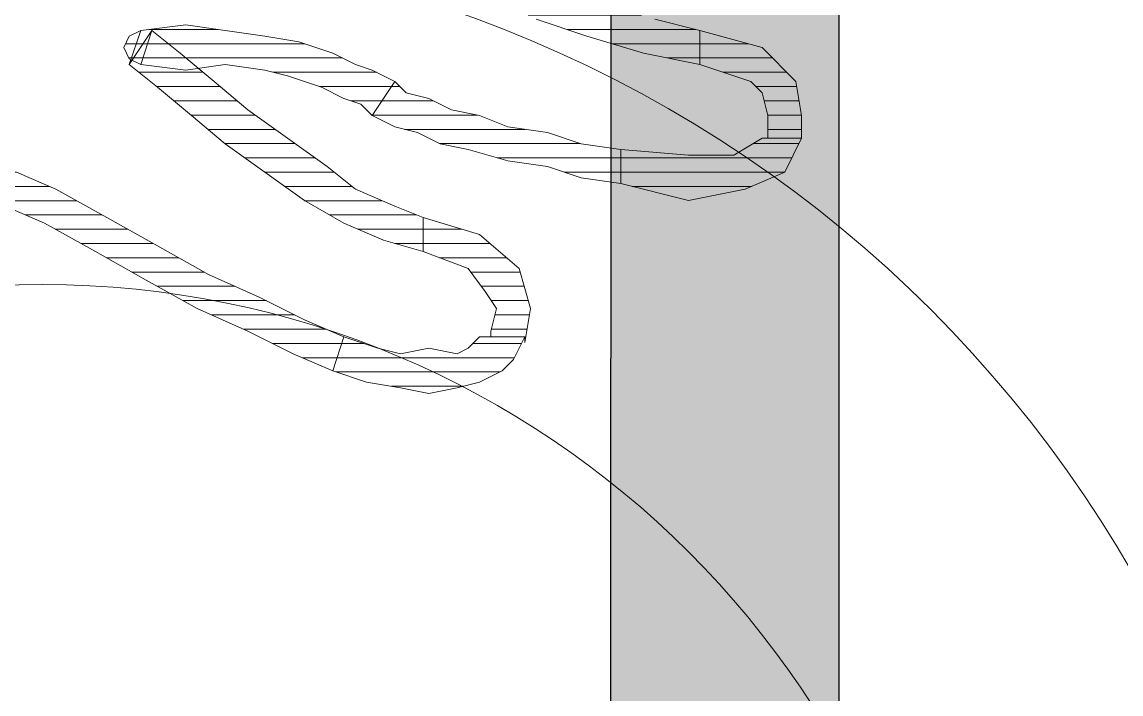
# Model space of a CAD drawing. Header units: centimetres. Extents: x 54005 to 61405, y 90310 to 94744.
# Drawn here: x 56541.79 to 56551.42, y 93162.02 to 93167.91 of the extents above; entities that cross this region are included whole.
import ezdxf

# ---------------------------------------------------------------- set-up
doc = ezdxf.new("R2010")
doc.units = ezdxf.units.CM
doc.header["$LTSCALE"] = 25
doc.layers.get('0').update_dxf_attribs({"lineweight": 0})
doc.layers.add('OC-Mutfak_Ekipman', color=252, linetype='Continuous')
pattern_1 = [(360, (-5108.51305, -673.59423), (1e-16, 0.125), [25])]

# ---------------------------------------------------------------- blocks, each defined once
blk = doc.blocks.new('ekmek')
at = {"layer": 'OC-Mutfak_Ekipman'}
h = blk.add_hatch(color=256, dxfattribs=at)
h.dxf.hatch_style = 1
h.paths.add_polyline_path([(2328.8539, 3788.5576, 0.41423), (2327.854, 3789.5577, 0.414197), (2326.8539, 3788.5579), (2326.8423, 3692.8679, 0.41423), (2327.8423, 3691.8677, 0.414197), (2328.8423, 3692.8676)])
h.paths.add_polyline_path([(2336.8539, 3788.5571, 0.41423), (2335.854, 3789.5572, 0.414197), (2334.8539, 3788.5573), (2334.8423, 3692.8673, 0.41423), (2335.8423, 3691.8672, 0.414197), (2336.8423, 3692.8671)])
h.paths.add_polyline_path([(2344.8539, 3788.5566, 0.41423), (2343.854, 3789.5567, 0.414197), (2342.8539, 3788.5568), (2342.8423, 3692.8668, 0.41423), (2343.8423, 3691.8667, 0.414197), (2344.8423, 3692.8666)])
h.paths.add_polyline_path([(2350.8423, 3692.8663, 0.41423), (2351.8423, 3691.8662, 0.414197), (2352.8423, 3692.8661), (2352.8539, 3788.5561, 0.41423), (2351.854, 3789.5562, 0.414197), (2350.8539, 3788.5563)])
h.paths.add_polyline_path([(2360.8539, 3788.5555, 0.41423), (2359.854, 3789.5557, 0.414197), (2358.8539, 3788.5558), (2358.8423, 3692.8658, 0.41423), (2359.8423, 3691.8657, 0.414197), (2360.8423, 3692.8655)])
for p, q in [((2342.8539, 3788.5568), (2342.8423, 3692.8668)), ((2344.8423, 3692.8666), (2344.8539, 3788.5566))]:
    blk.add_line(p, q, dxfattribs=at)
blk = doc.blocks.new('by')
at = {"ltscale": 30}
h = blk.add_hatch(dxfattribs=at)
h.set_pattern_fill('DC_LINES', color=256, scale=0.1, style=0)
h.set_pattern_definition(pattern_1)
edge = h.paths.add_edge_path(flags=0)
edge.add_line((6369.5359, 2206.3277), (6369.239, 2206.4271))
edge.add_line((6369.239, 2206.4271), (6369.0407, 2206.4767))
edge.add_line((6369.0407, 2206.4767), (6368.7937, 2206.4271))
edge.add_line((6368.7937, 2206.4271), (6368.5456, 2206.4767))
edge.add_line((6368.5456, 2206.4767), (6368.447, 2206.4271))
edge.add_line((6368.447, 2206.4271), (6368.3484, 2206.3277))
edge.add_line((6368.3484, 2206.3277), (6368.2488, 2206.3277))
edge.add_line((6368.2488, 2206.3277), (6367.9519, 2206.3277))
edge.add_line((6367.9519, 2206.3277), (6368.0515, 2206.5264))
edge.add_line((6368.0515, 2206.5264), (6368.1501, 2206.6258))
edge.add_line((6368.1501, 2206.6258), (6368.3484, 2206.7251))
edge.add_line((6368.3484, 2206.7251), (6368.5456, 2206.7747))
edge.add_line((6368.5456, 2206.7747), (6368.7937, 2206.8244))
edge.add_line((6368.7937, 2206.8244), (6369.0407, 2206.7747))
edge.add_line((6369.0407, 2206.7747), (6369.3376, 2206.7251))
edge.add_line((6369.3376, 2206.7251), (6369.6345, 2206.6258))
h = blk.add_hatch(dxfattribs=at)
h.set_pattern_fill('DC_LINES', color=256, scale=0.1, style=0)
h.set_pattern_definition(pattern_1)
edge = h.paths.add_edge_path(flags=0)
edge.add_line((6369.5359, 2206.3277), (6369.239, 2206.4271))
edge.add_line((6369.239, 2206.4271), (6369.0407, 2206.4767))
edge.add_line((6369.0407, 2206.4767), (6368.7937, 2206.4271))
edge.add_line((6368.7937, 2206.4271), (6368.5456, 2206.4767))
edge.add_line((6368.5456, 2206.4767), (6368.447, 2206.4271))
edge.add_line((6368.447, 2206.4271), (6368.3484, 2206.3277))
edge.add_line((6368.3484, 2206.3277), (6368.2488, 2206.3277))
edge.add_line((6368.2488, 2206.3277), (6367.9519, 2206.3277))
edge.add_line((6367.9519, 2206.3277), (6368.0515, 2206.5264))
edge.add_line((6368.0515, 2206.5264), (6368.1501, 2206.6258))
edge.add_line((6368.1501, 2206.6258), (6368.3484, 2206.7251))
edge.add_line((6368.3484, 2206.7251), (6368.5456, 2206.7747))
edge.add_line((6368.5456, 2206.7747), (6368.7937, 2206.8244))
edge.add_line((6368.7937, 2206.8244), (6369.0407, 2206.7747))
edge.add_line((6369.0407, 2206.7747), (6369.3376, 2206.7251))
edge.add_line((6369.3376, 2206.7251), (6369.6345, 2206.6258))
h = blk.add_hatch(dxfattribs=at)
h.set_pattern_fill('DC_LINES', color=256, scale=0.1, style=0)
h.set_pattern_definition(pattern_1)
edge = h.paths.add_edge_path(flags=0)
edge.add_line((6372.6521, 2204.7381), (6372.405, 2204.8872))
edge.add_line((6372.405, 2204.8872), (6372.0583, 2205.0362))
edge.add_line((6372.0583, 2205.0362), (6371.613, 2205.2845))
edge.add_line((6371.613, 2205.2845), (6371.1677, 2205.5329))
edge.add_line((6371.1677, 2205.5329), (6370.7234, 2205.7813))
edge.add_line((6370.7234, 2205.7813), (6370.278, 2205.98))
edge.add_line((6370.278, 2205.98), (6369.8816, 2206.1787))
edge.add_line((6369.8816, 2206.1787), (6369.5359, 2206.3277))
edge.add_line((6369.5359, 2206.3277), (6369.6345, 2206.6258))
edge.add_line((6369.6345, 2206.6258), (6369.9812, 2206.4767))
edge.add_line((6369.9812, 2206.4767), (6370.3767, 2206.278))
edge.add_line((6370.3767, 2206.278), (6370.822, 2206.0793))
edge.add_line((6370.822, 2206.0793), (6371.2673, 2205.831))
edge.add_line((6371.2673, 2205.831), (6371.7126, 2205.5826))
edge.add_line((6371.7126, 2205.5826), (6372.1579, 2205.3342))
edge.add_line((6372.1579, 2205.3342), (6372.5036, 2205.1852))
edge.add_line((6372.5036, 2205.1852), (6372.7517, 2205.0362))
h = blk.add_hatch(dxfattribs=at)
h.set_pattern_fill('DC_LINES', color=256, scale=0.1, style=0)
h.set_pattern_definition(pattern_1)
edge = h.paths.add_edge_path(flags=0)
edge.add_line((6372.6521, 2204.7381), (6372.405, 2204.8872))
edge.add_line((6372.405, 2204.8872), (6372.0583, 2205.0362))
edge.add_line((6372.0583, 2205.0362), (6371.613, 2205.2845))
edge.add_line((6371.613, 2205.2845), (6371.1677, 2205.5329))
edge.add_line((6371.1677, 2205.5329), (6370.7234, 2205.7813))
edge.add_line((6370.7234, 2205.7813), (6370.278, 2205.98))
edge.add_line((6370.278, 2205.98), (6369.8816, 2206.1787))
edge.add_line((6369.8816, 2206.1787), (6369.5359, 2206.3277))
edge.add_line((6369.5359, 2206.3277), (6369.6345, 2206.6258))
edge.add_line((6369.6345, 2206.6258), (6369.9812, 2206.4767))
edge.add_line((6369.9812, 2206.4767), (6370.3767, 2206.278))
edge.add_line((6370.3767, 2206.278), (6370.822, 2206.0793))
edge.add_line((6370.822, 2206.0793), (6371.2673, 2205.831))
edge.add_line((6371.2673, 2205.831), (6371.7126, 2205.5826))
edge.add_line((6371.7126, 2205.5826), (6372.1579, 2205.3342))
edge.add_line((6372.1579, 2205.3342), (6372.5036, 2205.1852))
edge.add_line((6372.5036, 2205.1852), (6372.7517, 2205.0362))
h = blk.add_hatch(dxfattribs=at)
h.set_pattern_fill('DC_LINES', color=256, scale=0.1, style=0)
h.set_pattern_definition(pattern_1)
edge = h.paths.add_edge_path(flags=0)
edge.add_line((6368.2488, 2206.3277), (6368.2488, 2206.278))
edge.add_line((6368.2488, 2206.278), (6368.1999, 2206.0793))
edge.add_line((6368.1999, 2206.0793), (6368.2986, 2205.9303))
edge.add_line((6368.2986, 2205.9303), (6368.447, 2205.7316))
edge.add_line((6368.447, 2205.7316), (6368.8425, 2205.5826))
edge.add_line((6368.8425, 2205.5826), (6368.8425, 2205.2845))
edge.add_line((6368.8425, 2205.2845), (6368.3484, 2205.4336))
edge.add_line((6368.3484, 2205.4336), (6368.0017, 2205.7316))
edge.add_line((6368.0017, 2205.7316), (6367.903, 2206.0793))
edge.add_line((6367.903, 2206.0793), (6367.9519, 2206.3774))
edge.add_line((6367.9519, 2206.3774), (6367.9519, 2206.3277))
h = blk.add_hatch(dxfattribs=at)
h.set_pattern_fill('DC_LINES', color=256, scale=0.1, style=0)
h.set_pattern_definition(pattern_1)
edge = h.paths.add_edge_path(flags=0)
edge.add_line((6368.2488, 2206.3277), (6368.2488, 2206.278))
edge.add_line((6368.2488, 2206.278), (6368.1999, 2206.0793))
edge.add_line((6368.1999, 2206.0793), (6368.2986, 2205.9303))
edge.add_line((6368.2986, 2205.9303), (6368.447, 2205.7316))
edge.add_line((6368.447, 2205.7316), (6368.8425, 2205.5826))
edge.add_line((6368.8425, 2205.5826), (6368.8425, 2205.2845))
edge.add_line((6368.8425, 2205.2845), (6368.3484, 2205.4336))
edge.add_line((6368.3484, 2205.4336), (6368.0017, 2205.7316))
edge.add_line((6368.0017, 2205.7316), (6367.903, 2206.0793))
edge.add_line((6367.903, 2206.0793), (6367.9519, 2206.3774))
edge.add_line((6367.9519, 2206.3774), (6367.9519, 2206.3277))
h = blk.add_hatch(dxfattribs=at)
h.set_pattern_fill('DC_LINES', color=256, scale=0.1, style=0)
h.set_pattern_definition(pattern_1)
edge = h.paths.add_edge_path(flags=0)
edge.add_line((6368.8425, 2205.5826), (6369.1892, 2205.4832))
edge.add_line((6369.1892, 2205.4832), (6369.5359, 2205.3342))
edge.add_line((6369.5359, 2205.3342), (6369.8816, 2205.1355))
edge.add_line((6369.8816, 2205.1355), (6370.2282, 2204.8872))
edge.add_line((6370.2282, 2204.8872), (6370.5749, 2204.6388))
edge.add_line((6370.5749, 2204.6388), (6370.8708, 2204.3904))
edge.add_line((6370.8708, 2204.3904), (6371.1677, 2204.142))
edge.add_line((6371.1677, 2204.142), (6371.4157, 2203.9433))
edge.add_line((6371.4157, 2203.9433), (6371.2175, 2203.6453))
edge.add_line((6371.2175, 2203.6453), (6370.9704, 2203.844))
edge.add_line((6370.9704, 2203.844), (6370.6736, 2204.0924))
edge.add_line((6370.6736, 2204.0924), (6370.3767, 2204.3407))
edge.add_line((6370.3767, 2204.3407), (6370.03, 2204.5891))
edge.add_line((6370.03, 2204.5891), (6369.6843, 2204.8375))
edge.add_line((6369.6843, 2204.8375), (6369.4363, 2205.0362))
edge.add_line((6369.4363, 2205.0362), (6369.0905, 2205.1852))
edge.add_line((6369.0905, 2205.1852), (6368.8425, 2205.2845))
h = blk.add_hatch(dxfattribs=at)
h.set_pattern_fill('DC_LINES', color=256, scale=0.1, style=0)
h.set_pattern_definition(pattern_1)
edge = h.paths.add_edge_path(flags=0)
edge.add_line((6368.8425, 2205.5826), (6369.1892, 2205.4832))
edge.add_line((6369.1892, 2205.4832), (6369.5359, 2205.3342))
edge.add_line((6369.5359, 2205.3342), (6369.8816, 2205.1355))
edge.add_line((6369.8816, 2205.1355), (6370.2282, 2204.8872))
edge.add_line((6370.2282, 2204.8872), (6370.5749, 2204.6388))
edge.add_line((6370.5749, 2204.6388), (6370.8708, 2204.3904))
edge.add_line((6370.8708, 2204.3904), (6371.1677, 2204.142))
edge.add_line((6371.1677, 2204.142), (6371.4157, 2203.9433))
edge.add_line((6371.4157, 2203.9433), (6371.2175, 2203.6453))
edge.add_line((6371.2175, 2203.6453), (6370.9704, 2203.844))
edge.add_line((6370.9704, 2203.844), (6370.6736, 2204.0924))
edge.add_line((6370.6736, 2204.0924), (6370.3767, 2204.3407))
edge.add_line((6370.3767, 2204.3407), (6370.03, 2204.5891))
edge.add_line((6370.03, 2204.5891), (6369.6843, 2204.8375))
edge.add_line((6369.6843, 2204.8375), (6369.4363, 2205.0362))
edge.add_line((6369.4363, 2205.0362), (6369.0905, 2205.1852))
edge.add_line((6369.0905, 2205.1852), (6368.8425, 2205.2845))
h = blk.add_hatch(dxfattribs=at)
h.set_pattern_fill('DC_LINES', color=256, scale=0.1, style=0)
h.set_pattern_definition(pattern_1)
edge = h.paths.add_edge_path(flags=0)
edge.add_line((6367.1111, 2204.6885), (6366.5173, 2204.7381))
edge.add_line((6366.5173, 2204.7381), (6366.1218, 2204.7381))
edge.add_line((6366.1218, 2204.7381), (6365.8747, 2204.5891))
edge.add_line((6365.8747, 2204.5891), (6365.8249, 2204.5891))
edge.add_line((6365.8249, 2204.5891), (6365.528, 2204.5891))
edge.add_line((6365.528, 2204.5891), (6365.6765, 2204.8872))
edge.add_line((6365.6765, 2204.8872), (6366.0232, 2205.0362))
edge.add_line((6366.0232, 2205.0362), (6366.5173, 2205.1355))
edge.add_line((6366.5173, 2205.1355), (6367.1111, 2204.9865))
h = blk.add_hatch(dxfattribs=at)
h.set_pattern_fill('DC_LINES', color=256, scale=0.1, style=0)
h.set_pattern_definition(pattern_1)
edge = h.paths.add_edge_path(flags=0)
edge.add_line((6367.1111, 2204.6885), (6366.5173, 2204.7381))
edge.add_line((6366.5173, 2204.7381), (6366.1218, 2204.7381))
edge.add_line((6366.1218, 2204.7381), (6365.8747, 2204.5891))
edge.add_line((6365.8747, 2204.5891), (6365.8249, 2204.5891))
edge.add_line((6365.8249, 2204.5891), (6365.528, 2204.5891))
edge.add_line((6365.528, 2204.5891), (6365.6765, 2204.8872))
edge.add_line((6365.6765, 2204.8872), (6366.0232, 2205.0362))
edge.add_line((6366.0232, 2205.0362), (6366.5173, 2205.1355))
edge.add_line((6366.5173, 2205.1355), (6367.1111, 2204.9865))
h = blk.add_hatch(dxfattribs=at)
h.set_pattern_fill('DC_LINES', color=256, scale=0.1, style=0)
h.set_pattern_definition(pattern_1)
edge = h.paths.add_edge_path(flags=0)
edge.add_line((6369.0905, 2204.0924), (6368.9909, 2204.1917))
edge.add_line((6368.9909, 2204.1917), (6368.7937, 2204.2414))
edge.add_line((6368.7937, 2204.2414), (6368.5954, 2204.3407))
edge.add_line((6368.5954, 2204.3407), (6368.3484, 2204.3904))
edge.add_line((6368.3484, 2204.3904), (6368.1003, 2204.4898))
edge.add_line((6368.1003, 2204.4898), (6367.7546, 2204.5394))
edge.add_line((6367.7546, 2204.5394), (6367.4577, 2204.6388))
edge.add_line((6367.4577, 2204.6388), (6367.1111, 2204.6885))
edge.add_line((6367.1111, 2204.6885), (6367.1111, 2204.9865))
edge.add_line((6367.1111, 2204.9865), (6367.4577, 2204.9368))
edge.add_line((6367.4577, 2204.9368), (6367.7546, 2204.8375))
edge.add_line((6367.7546, 2204.8375), (6368.1003, 2204.7878))
edge.add_line((6368.1003, 2204.7878), (6368.447, 2204.6885))
edge.add_line((6368.447, 2204.6885), (6368.6941, 2204.6388))
edge.add_line((6368.6941, 2204.6388), (6368.8923, 2204.5394))
edge.add_line((6368.8923, 2204.5394), (6369.0905, 2204.4898))
edge.add_line((6369.0905, 2204.4898), (6369.2878, 2204.3904))
h = blk.add_hatch(dxfattribs=at)
h.set_pattern_fill('DC_LINES', color=256, scale=0.1, style=0)
h.set_pattern_definition(pattern_1)
edge = h.paths.add_edge_path(flags=0)
edge.add_line((6369.0905, 2204.0924), (6368.9909, 2204.1917))
edge.add_line((6368.9909, 2204.1917), (6368.7937, 2204.2414))
edge.add_line((6368.7937, 2204.2414), (6368.5954, 2204.3407))
edge.add_line((6368.5954, 2204.3407), (6368.3484, 2204.3904))
edge.add_line((6368.3484, 2204.3904), (6368.1003, 2204.4898))
edge.add_line((6368.1003, 2204.4898), (6367.7546, 2204.5394))
edge.add_line((6367.7546, 2204.5394), (6367.4577, 2204.6388))
edge.add_line((6367.4577, 2204.6388), (6367.1111, 2204.6885))
edge.add_line((6367.1111, 2204.6885), (6367.1111, 2204.9865))
edge.add_line((6367.1111, 2204.9865), (6367.4577, 2204.9368))
edge.add_line((6367.4577, 2204.9368), (6367.7546, 2204.8375))
edge.add_line((6367.7546, 2204.8375), (6368.1003, 2204.7878))
edge.add_line((6368.1003, 2204.7878), (6368.447, 2204.6885))
edge.add_line((6368.447, 2204.6885), (6368.6941, 2204.6388))
edge.add_line((6368.6941, 2204.6388), (6368.8923, 2204.5394))
edge.add_line((6368.8923, 2204.5394), (6369.0905, 2204.4898))
edge.add_line((6369.0905, 2204.4898), (6369.2878, 2204.3904))
h = blk.add_hatch(dxfattribs=at)
h.set_pattern_fill('DC_LINES', color=256, scale=0.1, style=0)
h.set_pattern_definition(pattern_1)
edge = h.paths.add_edge_path(flags=0)
edge.add_line((6365.8249, 2204.5891), (6365.8249, 2204.3904))
edge.add_line((6365.8249, 2204.3904), (6365.8747, 2204.1917))
edge.add_line((6365.8747, 2204.1917), (6365.9734, 2204.0924))
edge.add_line((6365.9734, 2204.0924), (6366.4187, 2203.9433))
edge.add_line((6366.4187, 2203.9433), (6366.4187, 2203.6453))
edge.add_line((6366.4187, 2203.6453), (6365.8747, 2203.7943))
edge.add_line((6365.8747, 2203.7943), (6365.5779, 2204.0924))
edge.add_line((6365.5779, 2204.0924), (6365.528, 2204.3904))
edge.add_line((6365.528, 2204.3904), (6365.528, 2204.5891))
h = blk.add_hatch(dxfattribs=at)
h.set_pattern_fill('DC_LINES', color=256, scale=0.1, style=0)
h.set_pattern_definition(pattern_1)
edge = h.paths.add_edge_path(flags=0)
edge.add_line((6365.8249, 2204.5891), (6365.8249, 2204.3904))
edge.add_line((6365.8249, 2204.3904), (6365.8747, 2204.1917))
edge.add_line((6365.8747, 2204.1917), (6365.9734, 2204.0924))
edge.add_line((6365.9734, 2204.0924), (6366.4187, 2203.9433))
edge.add_line((6366.4187, 2203.9433), (6366.4187, 2203.6453))
edge.add_line((6366.4187, 2203.6453), (6365.8747, 2203.7943))
edge.add_line((6365.8747, 2203.7943), (6365.5779, 2204.0924))
edge.add_line((6365.5779, 2204.0924), (6365.528, 2204.3904))
edge.add_line((6365.528, 2204.3904), (6365.528, 2204.5891))
h = blk.add_hatch(dxfattribs=at)
h.set_pattern_fill('DC_LINES', color=256, scale=0.1, style=0)
h.set_pattern_definition(pattern_1)
edge = h.paths.add_edge_path(flags=0)
edge.add_line((6371.4157, 2203.9433), (6371.3161, 2203.6453))
edge.add_line((6371.3161, 2203.6453), (6370.9206, 2203.5956))
edge.add_line((6370.9206, 2203.5956), (6370.5749, 2203.6453))
edge.add_line((6370.5749, 2203.6453), (6370.2282, 2203.695))
edge.add_line((6370.2282, 2203.695), (6369.9314, 2203.7446))
edge.add_line((6369.9314, 2203.7446), (6369.6345, 2203.844))
edge.add_line((6369.6345, 2203.844), (6369.4363, 2203.9433))
edge.add_line((6369.4363, 2203.9433), (6369.2878, 2203.993))
edge.add_line((6369.2878, 2203.993), (6369.0905, 2204.0924))
edge.add_line((6369.0905, 2204.0924), (6369.2878, 2204.3904))
edge.add_line((6369.2878, 2204.3904), (6369.3874, 2204.291))
edge.add_line((6369.3874, 2204.291), (6369.5359, 2204.2414))
edge.add_line((6369.5359, 2204.2414), (6369.7331, 2204.142))
edge.add_line((6369.7331, 2204.142), (6370.03, 2204.0427))
edge.add_line((6370.03, 2204.0427), (6370.2282, 2203.993))
edge.add_line((6370.2282, 2203.993), (6370.5749, 2203.9433))
edge.add_line((6370.5749, 2203.9433), (6370.9206, 2203.993))
edge.add_line((6370.9206, 2203.993), (6371.3161, 2203.9433))
edge.add_line((6371.3161, 2203.9433), (6371.2175, 2203.6453))
edge.add_line((6371.2175, 2203.6453), (6371.3161, 2203.9433))
edge.add_line((6371.3161, 2203.9433), (6371.4157, 2203.8937))
edge.add_line((6371.4157, 2203.8937), (6371.4646, 2203.7943))
edge.add_line((6371.4646, 2203.7943), (6371.4157, 2203.695))
edge.add_line((6371.4157, 2203.695), (6371.3161, 2203.6453))
h = blk.add_hatch(dxfattribs=at)
h.set_pattern_fill('DC_LINES', color=256, scale=0.1, style=0)
h.set_pattern_definition(pattern_1)
edge = h.paths.add_edge_path(flags=0)
edge.add_line((6371.4157, 2203.9433), (6371.3161, 2203.6453))
edge.add_line((6371.3161, 2203.6453), (6370.9206, 2203.5956))
edge.add_line((6370.9206, 2203.5956), (6370.5749, 2203.6453))
edge.add_line((6370.5749, 2203.6453), (6370.2282, 2203.695))
edge.add_line((6370.2282, 2203.695), (6369.9314, 2203.7446))
edge.add_line((6369.9314, 2203.7446), (6369.6345, 2203.844))
edge.add_line((6369.6345, 2203.844), (6369.4363, 2203.9433))
edge.add_line((6369.4363, 2203.9433), (6369.2878, 2203.993))
edge.add_line((6369.2878, 2203.993), (6369.0905, 2204.0924))
edge.add_line((6369.0905, 2204.0924), (6369.2878, 2204.3904))
edge.add_line((6369.2878, 2204.3904), (6369.3874, 2204.291))
edge.add_line((6369.3874, 2204.291), (6369.5359, 2204.2414))
edge.add_line((6369.5359, 2204.2414), (6369.7331, 2204.142))
edge.add_line((6369.7331, 2204.142), (6370.03, 2204.0427))
edge.add_line((6370.03, 2204.0427), (6370.2282, 2203.993))
edge.add_line((6370.2282, 2203.993), (6370.5749, 2203.9433))
edge.add_line((6370.5749, 2203.9433), (6370.9206, 2203.993))
edge.add_line((6370.9206, 2203.993), (6371.3161, 2203.9433))
edge.add_line((6371.3161, 2203.9433), (6371.2175, 2203.6453))
edge.add_line((6371.2175, 2203.6453), (6371.3161, 2203.9433))
edge.add_line((6371.3161, 2203.9433), (6371.4157, 2203.8937))
edge.add_line((6371.4157, 2203.8937), (6371.4646, 2203.7943))
edge.add_line((6371.4646, 2203.7943), (6371.4157, 2203.695))
edge.add_line((6371.4157, 2203.695), (6371.3161, 2203.6453))
h = blk.add_hatch(dxfattribs=at)
h.set_pattern_fill('DC_LINES', color=256, scale=0.1, style=0)
h.set_pattern_definition(pattern_1)
edge = h.paths.add_edge_path(flags=0)
edge.add_line((6366.4187, 2203.9433), (6366.9128, 2203.844))
edge.add_line((6366.9128, 2203.844), (6367.4079, 2203.695))
edge.add_line((6367.4079, 2203.695), (6367.8532, 2203.5459))
edge.add_line((6367.8532, 2203.5459), (6368.2488, 2203.3472))
edge.add_line((6368.2488, 2203.3472), (6368.6452, 2203.1486))
edge.add_line((6368.6452, 2203.1486), (6369.0905, 2202.9002))
edge.add_line((6369.0905, 2202.9002), (6369.3874, 2202.7015))
edge.add_line((6369.3874, 2202.7015), (6369.6843, 2202.5524))
edge.add_line((6369.6843, 2202.5524), (6369.5847, 2202.2544))
edge.add_line((6369.5847, 2202.2544), (6369.2878, 2202.4034))
edge.add_line((6369.2878, 2202.4034), (6368.8923, 2202.6021))
edge.add_line((6368.8923, 2202.6021), (6368.5456, 2202.8505))
edge.add_line((6368.5456, 2202.8505), (6368.1501, 2203.0492))
edge.add_line((6368.1501, 2203.0492), (6367.7546, 2203.2479))
edge.add_line((6367.7546, 2203.2479), (6367.3093, 2203.3969))
edge.add_line((6367.3093, 2203.3969), (6366.8142, 2203.5459))
edge.add_line((6366.8142, 2203.5459), (6366.4187, 2203.6453))
h = blk.add_hatch(dxfattribs=at)
h.set_pattern_fill('DC_LINES', color=256, scale=0.1, style=0)
h.set_pattern_definition(pattern_1)
edge = h.paths.add_edge_path(flags=0)
edge.add_line((6366.4187, 2203.9433), (6366.9128, 2203.844))
edge.add_line((6366.9128, 2203.844), (6367.4079, 2203.695))
edge.add_line((6367.4079, 2203.695), (6367.8532, 2203.5459))
edge.add_line((6367.8532, 2203.5459), (6368.2488, 2203.3472))
edge.add_line((6368.2488, 2203.3472), (6368.6452, 2203.1486))
edge.add_line((6368.6452, 2203.1486), (6369.0905, 2202.9002))
edge.add_line((6369.0905, 2202.9002), (6369.3874, 2202.7015))
edge.add_line((6369.3874, 2202.7015), (6369.6843, 2202.5524))
edge.add_line((6369.6843, 2202.5524), (6369.5847, 2202.2544))
edge.add_line((6369.5847, 2202.2544), (6369.2878, 2202.4034))
edge.add_line((6369.2878, 2202.4034), (6368.8923, 2202.6021))
edge.add_line((6368.8923, 2202.6021), (6368.5456, 2202.8505))
edge.add_line((6368.5456, 2202.8505), (6368.1501, 2203.0492))
edge.add_line((6368.1501, 2203.0492), (6367.7546, 2203.2479))
edge.add_line((6367.7546, 2203.2479), (6367.3093, 2203.3969))
edge.add_line((6367.3093, 2203.3969), (6366.8142, 2203.5459))
edge.add_line((6366.8142, 2203.5459), (6366.4187, 2203.6453))
for p, q in [((6368.3484, 2206.7251, -4.5045), (6368.5456, 2206.7747, -4.5045)), ((6368.3484, 2206.7251, -4.5045), (6368.5456, 2206.7747, -4.5045)), ((6368.5456, 2206.7747, -4.5045), (6368.7937, 2206.8244, -4.5045)), ((6368.5456, 2206.7747, -4.5045), (6368.7937, 2206.8244, -4.5045)), ((6368.7937, 2206.8244, -4.5045), (6369.0407, 2206.7747, -4.5045)), ((6368.7937, 2206.8244, -4.5045), (6369.0407, 2206.7747, -4.5045)), ((6369.0407, 2206.7747, -4.5045), (6369.3376, 2206.7251, -4.5045)), ((6369.0407, 2206.7747, -4.5045), (6369.3376, 2206.7251, -4.5045)), ((6368.1501, 2206.6258, -4.5045), (6368.3484, 2206.7251, -4.5045)), ((6368.1501, 2206.6258, -4.5045), (6368.3484, 2206.7251, -4.5045)), ((6369.3376, 2206.7251, -4.5045), (6369.6345, 2206.6258, -4.5045)), ((6369.3376, 2206.7251, -4.5045), (6369.6345, 2206.6258, -4.5045)), ((6368.0515, 2206.5264, -4.5045), (6368.1501, 2206.6258, -4.5045)), ((6368.0515, 2206.5264, -4.5045), (6368.1501, 2206.6258, -4.5045)), ((6369.6345, 2206.6258, -4.5045), (6369.5359, 2206.3277, -4.5045)), ((6369.6345, 2206.6258, -4.5045), (6369.5359, 2206.3277, -4.5045)), ((6369.5359, 2206.3277, -4.5045), (6369.6345, 2206.6258, -4.5045)), ((6369.5359, 2206.3277, -4.5045), (6369.6345, 2206.6258, -4.5045)), ((6369.6345, 2206.6258, -4.5045), (6369.6345, 2206.6258, -4.5045)), ((6369.6345, 2206.6258, -4.5045), (6369.6345, 2206.6258, -4.5045)), ((6369.6345, 2206.6258, -4.5045), (6369.9812, 2206.4767, -4.5045)), ((6369.6345, 2206.6258, -4.5045), (6369.9812, 2206.4767, -4.5045)), ((6367.9519, 2206.3277, -4.5045), (6368.0515, 2206.5264, -4.5045)), ((6367.9519, 2206.3277, -4.5045), (6368.0515, 2206.5264, -4.5045)), ((6368.447, 2206.4271, -4.5045), (6368.3484, 2206.3277, -4.5045)), ((6368.447, 2206.4271, -4.5045), (6368.3484, 2206.3277, -4.5045)), ((6368.5456, 2206.4767, -4.5045), (6368.447, 2206.4271, -4.5045)), ((6368.5456, 2206.4767, -4.5045), (6368.447, 2206.4271, -4.5045)), ((6368.7937, 2206.4271, -4.5045), (6368.5456, 2206.4767, -4.5045)), ((6368.7937, 2206.4271, -4.5045), (6368.5456, 2206.4767, -4.5045)), ((6369.0407, 2206.4767, -4.5045), (6368.7937, 2206.4271, -4.5045)), ((6369.0407, 2206.4767, -4.5045), (6368.7937, 2206.4271, -4.5045)), ((6369.239, 2206.4271, -4.5045), (6369.0407, 2206.4767, -4.5045)), ((6369.239, 2206.4271, -4.5045), (6369.0407, 2206.4767, -4.5045)), ((6369.5359, 2206.3277, -4.5045), (6369.239, 2206.4271, -4.5045)), ((6369.5359, 2206.3277, -4.5045), (6369.239, 2206.4271, -4.5045)), ((6369.9812, 2206.4767, -4.5045), (6370.3767, 2206.278, -4.5045)), ((6369.9812, 2206.4767, -4.5045), (6370.3767, 2206.278, -4.5045)), ((6367.903, 2206.0793, -4.5045), (6367.9519, 2206.3774, -4.5045)), ((6367.903, 2206.0793, -4.5045), (6367.9519, 2206.3774, -4.5045)), ((6367.9519, 2206.3774, -4.5045), (6367.9519, 2206.3277, -4.5045)), ((6367.9519, 2206.3774, -4.5045), (6367.9519, 2206.3277, -4.5045)), ((6368.2488, 2206.3277, -4.5045), (6367.9519, 2206.3277, -4.5045)), ((6368.2488, 2206.3277, -4.5045), (6367.9519, 2206.3277, -4.5045)), ((6367.9519, 2206.3277, -4.5045), (6368.2488, 2206.3277, -4.5045)), ((6367.9519, 2206.3277, -4.5045), (6368.2488, 2206.3277, -4.5045)), ((6368.3484, 2206.3277, -4.5045), (6368.2488, 2206.3277, -4.5045)), ((6368.2488, 2206.3277, -4.5045), (6368.2488, 2206.3277, -4.5045)), ((6368.3484, 2206.3277, -4.5045), (6368.2488, 2206.3277, -4.5045)), ((6368.2488, 2206.3277, -4.5045), (6368.2488, 2206.3277, -4.5045)), ((6368.2488, 2206.3277, -4.5045), (6368.2488, 2206.278, -4.5045)), ((6368.2488, 2206.3277, -4.5045), (6368.2488, 2206.3277, -4.5045)), ((6368.2488, 2206.3277, -4.5045), (6368.2488, 2206.278, -4.5045)), ((6368.2488, 2206.3277, -4.5045), (6368.2488, 2206.3277, -4.5045)), ((6369.5359, 2206.3277, -4.5045), (6369.5359, 2206.3277, -4.5045)), ((6369.5359, 2206.3277, -4.5045), (6369.5359, 2206.3277, -4.5045)), ((6369.5359, 2206.3277, -4.5045), (6369.5359, 2206.3277, -4.5045)), ((6369.5359, 2206.3277, -4.5045), (6369.5359, 2206.3277, -4.5045)), ((6369.8816, 2206.1787, -4.5045), (6369.5359, 2206.3277, -4.5045)), ((6369.8816, 2206.1787, -4.5045), (6369.5359, 2206.3277, -4.5045)), ((6368.2488, 2206.278, -4.5045), (6368.1999, 2206.0793, -4.5045)), ((6368.2488, 2206.278, -4.5045), (6368.1999, 2206.0793, -4.5045)), ((6370.3767, 2206.278, -4.5045), (6370.822, 2206.0793, -4.5045)), ((6370.3767, 2206.278, -4.5045), (6370.822, 2206.0793, -4.5045)), ((6370.278, 2205.98, -4.5045), (6369.8816, 2206.1787, -4.5045)), ((6370.278, 2205.98, -4.5045), (6369.8816, 2206.1787, -4.5045)), ((6368.0017, 2205.7316, -4.5045), (6367.903, 2206.0793, -4.5045)), ((6368.0017, 2205.7316, -4.5045), (6367.903, 2206.0793, -4.5045)), ((6368.1999, 2206.0793, -4.5045), (6368.2986, 2205.9303, -4.5045)), ((6368.1999, 2206.0793, -4.5045), (6368.2986, 2205.9303, -4.5045)), ((6370.822, 2206.0793, -4.5045), (6371.2673, 2205.831, -4.5045)), ((6370.822, 2206.0793, -4.5045), (6371.2673, 2205.831, -4.5045)), ((6368.2986, 2205.9303, -4.5045), (6368.447, 2205.7316, -4.5045)), ((6368.2986, 2205.9303, -4.5045), (6368.447, 2205.7316, -4.5045)), ((6370.7234, 2205.7813, -4.5045), (6370.278, 2205.98, -4.5045)), ((6370.7234, 2205.7813, -4.5045), (6370.278, 2205.98, -4.5045)), ((6371.2673, 2205.831, -4.5045), (6371.7126, 2205.5826, -4.5045)), ((6371.2673, 2205.831, -4.5045), (6371.7126, 2205.5826, -4.5045)), ((6368.3484, 2205.4336, -4.5045), (6368.0017, 2205.7316, -4.5045)), ((6368.3484, 2205.4336, -4.5045), (6368.0017, 2205.7316, -4.5045)), ((6368.447, 2205.7316, -4.5045), (6368.8425, 2205.5826, -4.5045)), ((6368.447, 2205.7316, -4.5045), (6368.8425, 2205.5826, -4.5045)), ((6371.1677, 2205.5329, -4.5045), (6370.7234, 2205.7813, -4.5045)), ((6371.1677, 2205.5329, -4.5045), (6370.7234, 2205.7813, -4.5045)), ((6368.8425, 2205.5826, -4.5045), (6368.8425, 2205.5826, -4.5045)), ((6368.8425, 2205.5826, -4.5045), (6369.1892, 2205.4832, -4.5045)), ((6368.8425, 2205.2845, -4.5045), (6368.8425, 2205.5826, -4.5045)), ((6368.8425, 2205.5826, -4.5045), (6368.8425, 2205.5826, -4.5045)), ((6368.8425, 2205.5826, -4.5045), (6368.8425, 2205.2845, -4.5045)), ((6368.8425, 2205.5826, -4.5045), (6368.8425, 2205.2845, -4.5045)), ((6368.8425, 2205.5826, -4.5045), (6368.8425, 2205.5826, -4.5045)), ((6368.8425, 2205.5826, -4.5045), (6369.1892, 2205.4832, -4.5045)), ((6368.8425, 2205.2845, -4.5045), (6368.8425, 2205.5826, -4.5045)), ((6368.8425, 2205.5826, -4.5045), (6368.8425, 2205.5826, -4.5045)), ((6371.613, 2205.2845, -4.5045), (6371.1677, 2205.5329, -4.5045)), ((6371.613, 2205.2845, -4.5045), (6371.1677, 2205.5329, -4.5045)), ((6371.7126, 2205.5826, -4.5045), (6372.1579, 2205.3342, -4.5045)), ((6371.7126, 2205.5826, -4.5045), (6372.1579, 2205.3342, -4.5045)), ((6368.8425, 2205.2845, -4.5045), (6368.3484, 2205.4336, -4.5045)), ((6368.8425, 2205.2845, -4.5045), (6368.3484, 2205.4336, -4.5045)), ((6369.1892, 2205.4832, -4.5045), (6369.5359, 2205.3342, -4.5045)), ((6369.1892, 2205.4832, -4.5045), (6369.5359, 2205.3342, -4.5045)), ((6369.5359, 2205.3342, -4.5045), (6369.8816, 2205.1355, -4.5045)), ((6369.5359, 2205.3342, -4.5045), (6369.8816, 2205.1355, -4.5045)), ((6372.1579, 2205.3342, -4.5045), (6372.5036, 2205.1852, -4.5045)), ((6372.1579, 2205.3342, -4.5045), (6372.5036, 2205.1852, -4.5045)), ((6369.0905, 2205.1852, -4.5045), (6368.8425, 2205.2845, -4.5045)), ((6368.8425, 2205.2845, -4.5045), (6368.8425, 2205.2845, -4.5045)), ((6369.0905, 2205.1852, -4.5045), (6368.8425, 2205.2845, -4.5045)), ((6368.8425, 2205.2845, -4.5045), (6368.8425, 2205.2845, -4.5045)), ((6372.0583, 2205.0362, -4.5045), (6371.613, 2205.2845, -4.5045)), ((6372.0583, 2205.0362, -4.5045), (6371.613, 2205.2845, -4.5045)), ((6366.0232, 2205.0362, -4.5045), (6366.5173, 2205.1355, -4.5045)), ((6366.0232, 2205.0362, -4.5045), (6366.5173, 2205.1355, -4.5045)), ((6366.5173, 2205.1355, -4.5045), (6367.1111, 2204.9865, -4.5045)), ((6366.5173, 2205.1355, -4.5045), (6367.1111, 2204.9865, -4.5045)), ((6369.4363, 2205.0362, -4.5045), (6369.0905, 2205.1852, -4.5045)), ((6369.4363, 2205.0362, -4.5045), (6369.0905, 2205.1852, -4.5045)), ((6369.8816, 2205.1355, -4.5045), (6370.2282, 2204.8872, -4.5045)), ((6369.8816, 2205.1355, -4.5045), (6370.2282, 2204.8872, -4.5045)), ((6365.6765, 2204.8872, -4.5045), (6366.0232, 2205.0362, -4.5045)), ((6365.6765, 2204.8872, -4.5045), (6366.0232, 2205.0362, -4.5045)), ((6367.1111, 2204.9865, -4.5045), (6367.1111, 2204.9865, -4.5045)), ((6367.1111, 2204.9865, -4.5045), (6367.1111, 2204.6885, -4.5045)), ((6367.1111, 2204.9865, -4.5045), (6367.1111, 2204.9865, -4.5045)), ((6367.1111, 2204.9865, -4.5045), (6367.1111, 2204.6885, -4.5045)), ((6367.1111, 2204.6885, -4.5045), (6367.1111, 2204.9865, -4.5045)), ((6367.1111, 2204.9865, -4.5045), (6367.4577, 2204.9368, -4.5045)), ((6367.1111, 2204.6885, -4.5045), (6367.1111, 2204.9865, -4.5045)), ((6367.1111, 2204.9865, -4.5045), (6367.4577, 2204.9368, -4.5045)), ((6369.6843, 2204.8375, -4.5045), (6369.4363, 2205.0362, -4.5045)), ((6369.6843, 2204.8375, -4.5045), (6369.4363, 2205.0362, -4.5045)), ((6372.405, 2204.8872, -4.5045), (6372.0583, 2205.0362, -4.5045)), ((6372.405, 2204.8872, -4.5045), (6372.0583, 2205.0362, -4.5045)), ((6365.528, 2204.5891, -4.5045), (6365.6765, 2204.8872, -4.5045)), ((6365.528, 2204.5891, -4.5045), (6365.6765, 2204.8872, -4.5045)), ((6367.4577, 2204.9368, -4.5045), (6367.7546, 2204.8375, -4.5045)), ((6367.4577, 2204.9368, -4.5045), (6367.7546, 2204.8375, -4.5045)), ((6370.2282, 2204.8872, -4.5045), (6370.5749, 2204.6388, -4.5045)), ((6370.2282, 2204.8872, -4.5045), (6370.5749, 2204.6388, -4.5045)), ((6367.7546, 2204.8375, -4.5045), (6368.1003, 2204.7878, -4.5045)), ((6367.7546, 2204.8375, -4.5045), (6368.1003, 2204.7878, -4.5045)), ((6368.1003, 2204.7878, -4.5045), (6368.447, 2204.6885, -4.5045)), ((6368.1003, 2204.7878, -4.5045), (6368.447, 2204.6885, -4.5045)), ((6370.03, 2204.5891, -4.5045), (6369.6843, 2204.8375, -4.5045)), ((6370.03, 2204.5891, -4.5045), (6369.6843, 2204.8375, -4.5045)), ((6366.1218, 2204.7381, -4.5045), (6365.8747, 2204.5891, -4.5045)), ((6366.1218, 2204.7381, -4.5045), (6365.8747, 2204.5891, -4.5045)), ((6366.5173, 2204.7381, -4.5045), (6366.1218, 2204.7381, -4.5045)), ((6366.5173, 2204.7381, -4.5045), (6366.1218, 2204.7381, -4.5045)), ((6367.1111, 2204.6885, -4.5045), (6366.5173, 2204.7381, -4.5045)), ((6367.1111, 2204.6885, -4.5045), (6366.5173, 2204.7381, -4.5045)), ((6367.1111, 2204.6885, -4.5045), (6367.1111, 2204.6885, -4.5045)), ((6367.1111, 2204.6885, -4.5045), (6367.1111, 2204.6885, -4.5045)), ((6367.1111, 2204.6885, -4.5045), (6367.1111, 2204.6885, -4.5045)), ((6367.1111, 2204.6885, -4.5045), (6367.1111, 2204.6885, -4.5045)), ((6367.4577, 2204.6388, -4.5045), (6367.1111, 2204.6885, -4.5045)), ((6367.4577, 2204.6388, -4.5045), (6367.1111, 2204.6885, -4.5045)), ((6368.447, 2204.6885, -4.5045), (6368.6941, 2204.6388, -4.5045)), ((6368.447, 2204.6885, -4.5045), (6368.6941, 2204.6388, -4.5045)), ((6365.528, 2204.3904, -4.5045), (6365.528, 2204.5891, -4.5045)), ((6365.528, 2204.5891, -4.5045), (6365.528, 2204.5891, -4.5045)), ((6365.528, 2204.5891, -4.5045), (6365.8249, 2204.5891, -4.5045)), ((6365.8249, 2204.5891, -4.5045), (6365.528, 2204.5891, -4.5045)), ((6365.528, 2204.3904, -4.5045), (6365.528, 2204.5891, -4.5045)), ((6365.528, 2204.5891, -4.5045), (6365.528, 2204.5891, -4.5045)), ((6365.528, 2204.5891, -4.5045), (6365.8249, 2204.5891, -4.5045)), ((6365.8249, 2204.5891, -4.5045), (6365.528, 2204.5891, -4.5045)), ((6365.8249, 2204.5891, -4.5045), (6365.8249, 2204.5891, -4.5045)), ((6365.8249, 2204.5891, -4.5045), (6365.8249, 2204.3904, -4.5045)), ((6365.8249, 2204.5891, -4.5045), (6365.8249, 2204.5891, -4.5045)), ((6365.8747, 2204.5891, -4.5045), (6365.8249, 2204.5891, -4.5045)), ((6365.8249, 2204.5891, -4.5045), (6365.8249, 2204.5891, -4.5045)), ((6365.8249, 2204.5891, -4.5045), (6365.8249, 2204.3904, -4.5045)), ((6365.8249, 2204.5891, -4.5045), (6365.8249, 2204.5891, -4.5045)), ((6365.8747, 2204.5891, -4.5045), (6365.8249, 2204.5891, -4.5045)), ((6367.7546, 2204.5394, -4.5045), (6367.4577, 2204.6388, -4.5045)), ((6367.7546, 2204.5394, -4.5045), (6367.4577, 2204.6388, -4.5045)), ((6368.6941, 2204.6388, -4.5045), (6368.8923, 2204.5394, -4.5045)), ((6368.6941, 2204.6388, -4.5045), (6368.8923, 2204.5394, -4.5045)), ((6370.3767, 2204.3407, -4.5045), (6370.03, 2204.5891, -4.5045)), ((6370.3767, 2204.3407, -4.5045), (6370.03, 2204.5891, -4.5045)), ((6370.5749, 2204.6388, -4.5045), (6370.8708, 2204.3904, -4.5045)), ((6370.5749, 2204.6388, -4.5045), (6370.8708, 2204.3904, -4.5045)), ((6368.1003, 2204.4898, -4.5045), (6367.7546, 2204.5394, -4.5045)), ((6368.1003, 2204.4898, -4.5045), (6367.7546, 2204.5394, -4.5045)), ((6368.3484, 2204.3904, -4.5045), (6368.1003, 2204.4898, -4.5045)), ((6368.3484, 2204.3904, -4.5045), (6368.1003, 2204.4898, -4.5045)), ((6368.8923, 2204.5394, -4.5045), (6369.0905, 2204.4898, -4.5045)), ((6368.8923, 2204.5394, -4.5045), (6369.0905, 2204.4898, -4.5045)), ((6369.0905, 2204.4898, -4.5045), (6369.2878, 2204.3904, -4.5045)), ((6369.0905, 2204.4898, -4.5045), (6369.2878, 2204.3904, -4.5045)), ((6365.5779, 2204.0924, -4.5045), (6365.528, 2204.3904, -4.5045)), ((6365.5779, 2204.0924, -4.5045), (6365.528, 2204.3904, -4.5045)), ((6365.8249, 2204.3904, -4.5045), (6365.8747, 2204.1917, -4.5045)), ((6365.8249, 2204.3904, -4.5045), (6365.8747, 2204.1917, -4.5045)), ((6368.5954, 2204.3407, -4.5045), (6368.3484, 2204.3904, -4.5045)), ((6368.5954, 2204.3407, -4.5045), (6368.3484, 2204.3904, -4.5045)), ((6369.0905, 2204.0924, -4.5045), (6369.2878, 2204.3904, -4.5045)), ((6369.0905, 2204.0924, -4.5045), (6369.2878, 2204.3904, -4.5045)), ((6369.2878, 2204.3904, -4.5045), (6369.0905, 2204.0924, -4.5045)), ((6369.2878, 2204.3904, -4.5045), (6369.0905, 2204.0924, -4.5045)), ((6369.2878, 2204.3904, -4.5045), (6369.3874, 2204.291, -4.5045)), ((6369.2878, 2204.3904, -4.5045), (6369.3874, 2204.291, -4.5045)), ((6369.2878, 2204.3904, -4.5045), (6369.2878, 2204.3904, -4.5045)), ((6369.2878, 2204.3904, -4.5045), (6369.2878, 2204.3904, -4.5045)), ((6370.8708, 2204.3904, -4.5045), (6371.1677, 2204.142, -4.5045)), ((6370.8708, 2204.3904, -4.5045), (6371.1677, 2204.142, -4.5045)), ((6368.7937, 2204.2414, -4.5045), (6368.5954, 2204.3407, -4.5045)), ((6368.7937, 2204.2414, -4.5045), (6368.5954, 2204.3407, -4.5045)), ((6369.3874, 2204.291, -4.5045), (6369.5359, 2204.2414, -4.5045)), ((6369.3874, 2204.291, -4.5045), (6369.5359, 2204.2414, -4.5045)), ((6370.6736, 2204.0924, -4.5045), (6370.3767, 2204.3407, -4.5045)), ((6370.6736, 2204.0924, -4.5045), (6370.3767, 2204.3407, -4.5045)), ((6365.8747, 2204.1917, -4.5045), (6365.9734, 2204.0924, -4.5045)), ((6365.8747, 2204.1917, -4.5045), (6365.9734, 2204.0924, -4.5045)), ((6368.9909, 2204.1917, -4.5045), (6368.7937, 2204.2414, -4.5045)), ((6368.9909, 2204.1917, -4.5045), (6368.7937, 2204.2414, -4.5045)), ((6369.0905, 2204.0924, -4.5045), (6368.9909, 2204.1917, -4.5045)), ((6369.0905, 2204.0924, -4.5045), (6368.9909, 2204.1917, -4.5045)), ((6369.5359, 2204.2414, -4.5045), (6369.7331, 2204.142, -4.5045)), ((6369.5359, 2204.2414, -4.5045), (6369.7331, 2204.142, -4.5045)), ((6365.8747, 2203.7943, -4.5045), (6365.5779, 2204.0924, -4.5045)), ((6365.8747, 2203.7943, -4.5045), (6365.5779, 2204.0924, -4.5045)), ((6365.9734, 2204.0924, -4.5045), (6366.4187, 2203.9433, -4.5045)), ((6365.9734, 2204.0924, -4.5045), (6366.4187, 2203.9433, -4.5045)), ((6369.2878, 2203.993, -4.5045), (6369.0905, 2204.0924, -4.5045)), ((6369.2878, 2203.993, -4.5045), (6369.0905, 2204.0924, -4.5045)), ((6369.0905, 2204.0924, -4.5045), (6369.0905, 2204.0924, -4.5045)), ((6369.0905, 2204.0924, -4.5045), (6369.0905, 2204.0924, -4.5045)), ((6369.0905, 2204.0924, -4.5045), (6369.0905, 2204.0924, -4.5045)), ((6369.0905, 2204.0924, -4.5045), (6369.0905, 2204.0924, -4.5045)), ((6369.7331, 2204.142, -4.5045), (6370.03, 2204.0427, -4.5045)), ((6369.7331, 2204.142, -4.5045), (6370.03, 2204.0427, -4.5045)), ((6370.9704, 2203.844, -4.5045), (6370.6736, 2204.0924, -4.5045)), ((6370.9704, 2203.844, -4.5045), (6370.6736, 2204.0924, -4.5045)), ((6371.1677, 2204.142, -4.5045), (6371.4157, 2203.9433, -4.5045)), ((6371.1677, 2204.142, -4.5045), (6371.4157, 2203.9433, -4.5045)), ((6369.4363, 2203.9433, -4.5045), (6369.2878, 2203.993, -4.5045)), ((6369.4363, 2203.9433, -4.5045), (6369.2878, 2203.993, -4.5045)), ((6370.03, 2204.0427, -4.5045), (6370.2282, 2203.993, -4.5045)), ((6370.03, 2204.0427, -4.5045), (6370.2282, 2203.993, -4.5045)), ((6370.2282, 2203.993, -4.5045), (6370.5749, 2203.9433, -4.5045)), ((6370.2282, 2203.993, -4.5045), (6370.5749, 2203.9433, -4.5045)), ((6370.5749, 2203.9433, -4.5045), (6370.9206, 2203.993, -4.5045)), ((6370.5749, 2203.9433, -4.5045), (6370.9206, 2203.993, -4.5045)), ((6370.9206, 2203.993, -4.5045), (6371.3161, 2203.9433, -4.5045)), ((6370.9206, 2203.993, -4.5045), (6371.3161, 2203.9433, -4.5045)), ((6366.4187, 2203.9433, -4.5045), (6366.4187, 2203.9433, -4.5045)), ((6366.4187, 2203.9433, -4.5045), (6366.9128, 2203.844, -4.5045)), ((6366.4187, 2203.6453, -4.5045), (6366.4187, 2203.9433, -4.5045)), ((6366.4187, 2203.9433, -4.5045), (6366.4187, 2203.9433, -4.5045)), ((6366.4187, 2203.9433, -4.5045), (6366.4187, 2203.9433, -4.5045)), ((6366.4187, 2203.9433, -4.5045), (6366.9128, 2203.844, -4.5045)), ((6366.4187, 2203.6453, -4.5045), (6366.4187, 2203.9433, -4.5045)), ((6366.4187, 2203.9433, -4.5045), (6366.4187, 2203.9433, -4.5045)), ((6366.4187, 2203.9433, -4.5045), (6366.4187, 2203.6453, -4.5045)), ((6366.4187, 2203.9433, -4.5045), (6366.4187, 2203.6453, -4.5045)), ((6369.6345, 2203.844, -4.5045), (6369.4363, 2203.9433, -4.5045)), ((6369.6345, 2203.844, -4.5045), (6369.4363, 2203.9433, -4.5045)), ((6371.3161, 2203.9433, -4.5045), (6371.2175, 2203.6453, -4.5045)), ((6371.2175, 2203.6453, -4.5045), (6371.3161, 2203.9433, -4.5045)), ((6371.4157, 2203.9433, -4.5045), (6371.2175, 2203.6453, -4.5045)), ((6371.3161, 2203.9433, -4.5045), (6371.2175, 2203.6453, -4.5045)), ((6371.2175, 2203.6453, -4.5045), (6371.3161, 2203.9433, -4.5045)), ((6371.4157, 2203.9433, -4.5045), (6371.2175, 2203.6453, -4.5045)), ((6371.4157, 2203.9433, -4.5045), (6371.3161, 2203.6453, -4.5045)), ((6371.3161, 2203.9433, -4.5045), (6371.4157, 2203.8937, -4.5045)), ((6371.3161, 2203.6453, -4.5045), (6371.4157, 2203.9433, -4.5045)), ((6371.4157, 2203.9433, -4.5045), (6371.3161, 2203.6453, -4.5045)), ((6371.3161, 2203.9433, -4.5045), (6371.4157, 2203.8937, -4.5045)), ((6371.3161, 2203.6453, -4.5045), (6371.4157, 2203.9433, -4.5045)), ((6371.4157, 2203.9433, -4.5045), (6371.4157, 2203.9433, -4.5045)), ((6371.4157, 2203.9433, -4.5045), (6371.4157, 2203.9433, -4.5045)), ((6371.4157, 2203.8937, -4.5045), (6371.4646, 2203.7943, -4.5045)), ((6371.4157, 2203.8937, -4.5045), (6371.4646, 2203.7943, -4.5045)), ((6366.4187, 2203.6453, -4.5045), (6365.8747, 2203.7943, -4.5045)), ((6366.4187, 2203.6453, -4.5045), (6365.8747, 2203.7943, -4.5045)), ((6366.9128, 2203.844, -4.5045), (6367.4079, 2203.695, -4.5045)), ((6366.9128, 2203.844, -4.5045), (6367.4079, 2203.695, -4.5045)), ((6369.9314, 2203.7446, -4.5045), (6369.6345, 2203.844, -4.5045)), ((6369.9314, 2203.7446, -4.5045), (6369.6345, 2203.844, -4.5045)), ((6371.2175, 2203.6453, -4.5045), (6370.9704, 2203.844, -4.5045)), ((6371.2175, 2203.6453, -4.5045), (6370.9704, 2203.844, -4.5045)), ((6371.4646, 2203.7943, -4.5045), (6371.4157, 2203.695, -4.5045)), ((6371.4646, 2203.7943, -4.5045), (6371.4157, 2203.695, -4.5045)), ((6367.4079, 2203.695, -4.5045), (6367.8532, 2203.5459, -4.5045)), ((6367.4079, 2203.695, -4.5045), (6367.8532, 2203.5459, -4.5045)), ((6370.2282, 2203.695, -4.5045), (6369.9314, 2203.7446, -4.5045)), ((6370.2282, 2203.695, -4.5045), (6369.9314, 2203.7446, -4.5045)), ((6370.5749, 2203.6453, -4.5045), (6370.2282, 2203.695, -4.5045)), ((6370.5749, 2203.6453, -4.5045), (6370.2282, 2203.695, -4.5045)), ((6371.4157, 2203.695, -4.5045), (6371.3161, 2203.6453, -4.5045)), ((6371.4157, 2203.695, -4.5045), (6371.3161, 2203.6453, -4.5045)), ((6366.8142, 2203.5459, -4.5045), (6366.4187, 2203.6453, -4.5045)), ((6366.4187, 2203.6453, -4.5045), (6366.4187, 2203.6453, -4.5045)), ((6366.8142, 2203.5459, -4.5045), (6366.4187, 2203.6453, -4.5045)), ((6366.4187, 2203.6453, -4.5045), (6366.4187, 2203.6453, -4.5045)), ((6370.9206, 2203.5956, -4.5045), (6370.5749, 2203.6453, -4.5045)), ((6370.9206, 2203.5956, -4.5045), (6370.5749, 2203.6453, -4.5045)), ((6371.3161, 2203.6453, -4.5045), (6370.9206, 2203.5956, -4.5045)), ((6371.3161, 2203.6453, -4.5045), (6370.9206, 2203.5956, -4.5045))]:
    blk.add_line(p, q, dxfattribs=at)
for radius in [11, 8]:
    blk.add_circle((6372.1727, 2213.8709, -4.5045), radius, dxfattribs=at)

msp = doc.modelspace()

# ---------------------------------------------------------------- block references
msp.add_blockref('ekmek', (54204.0965, 89389.7883))
at = {"rotation": 180}
msp.add_blockref('by', (62914.1491, 95371.4806, 4.5045), dxfattribs=at)

doc.saveas('drawing.dxf')
